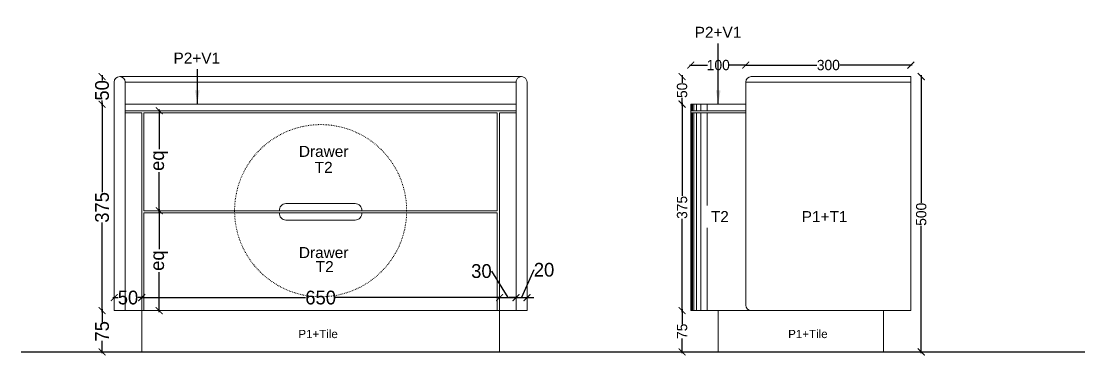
# Model space of a CAD drawing. Header units: millimetres. Extents: x 75500 to 345360, y -224327 to 19532.
# Drawn here: x 214718 to 216650, y -105660 to -105052 of the extents above; entities that cross this region are included whole.
import ezdxf

# ---------------------------------------------------------------- set-up
doc = ezdxf.new("R2010")
doc.units = ezdxf.units.MM
doc.header["$LTSCALE"] = 0.01
doc.linetypes.add('ZWCAD_ISO03W100', pattern=[30, 12, -18])
for name, color, linetype, lineweight in [('A-Ele 6', 250, 'Continuous', 0), ('A-WALL', 7, 'Continuous', 30), ('text', 253, 'Continuous', 0)]:
    doc.layers.add(name, color=color, linetype=linetype, lineweight=lineweight)
doc.layers.add('e .05', color=253, linetype='Continuous')
doc.styles.add('ISOCP2', font='GOTHIC.TTF')
doc.styles.get("Standard").update_dxf_attribs({"font": 'arial.ttf'})
doc.dimstyles.new('77', dxfattribs={"dimscale": 0.25, "dimtxt": 130, "dimasz": 100, "dimexe": 5, "dimexo": 1, "dimgap": 0.25, "dimtad": 0, "dimdec": 0, "dimrnd": 5, "dimzin": 0, "dimdsep": 46, "dimtxsty": 'ISOCP2', "dimblk": 'ARCHTICK', "dimcen": 0, "dimdle": 100, "dimclrd": 1, "dimclre": 256, "dimclrt": 256, "dimazin": 0, "dimtm": 1e-09, "dimtfac": 1, "dimtdec": 0, "dimtmove": 1, "dimatfit": 0, "dimfxl": 1, "dimtolj": 1, "dimtzin": 12, "dimlwd": -1, "dimlwe": -1, "dimarcsym": 0})
doc.dimstyles.new('MIGCS IN MM 1 100', dxfattribs={"dimtxt": 40, "dimasz": 30, "dimexe": 180, "dimexo": 100, "dimgap": 25, "dimtad": 0, "dimdec": 0, "dimzin": 0, "dimdsep": 46, "dimtxsty": 'Standard', "dimblk": 'ARCHTICK', "dimcen": 150, "dimse1": 1, "dimse2": 1, "dimclrd": 3, "dimclre": 3, "dimclrt": 3, "dimadec": 0, "dimazin": 0, "dimtfac": 1, "dimtdec": 0, "dimtix": 1, "dimtmove": 2, "dimatfit": 3, "dimfxl": 1, "dimtolj": 1, "dimtzin": 0, "dimarcsym": 0})

# ---------------------------------------------------------------- blocks, each defined once
blk = doc.blocks.new('_ARCHTICK')
at = {"color": 0, "linetype": 'ByBlock', "const_width": 0.15}
blk.add_lwpolyline([(-0.5, -0.5), (0.5, 0.5)], dxfattribs=at)
blk = doc.blocks.new('*D370')
at = {"color": 1, "ltscale": 4, "transparency": 16777216}
for p, q in [((214934.5, -105554), (215234.7, -105554)), ((215589.5, -105554), (215289.2, -105554))]:
    blk.add_line(p, q, dxfattribs=at)
at = {"layer": 'Defpoints', "color": 0, "transparency": 16777216}
for p in [(214937, -105554), (214937, -105577.6), (215587, -105577.6)]:
    blk.add_point(p, dxfattribs=at)
at = {"color": 1, "transparency": 16777216, "xscale": 12.5, "yscale": 12.5, "zscale": 12.5, "rotation": 180}
blk.add_blockref('_ARCHTICK', (214937, -105554), dxfattribs=at)
at = {"color": 1, "transparency": 16777216, "xscale": 12.5, "yscale": 12.5, "zscale": 12.5}
blk.add_blockref('_ARCHTICK', (215587, -105554), dxfattribs=at)
at = {"transparency": 16777216, "insert": (215262, -105554), "char_height": 25, "attachment_point": 5, "style": 'ISOCP2'}
blk.add_mtext('\\A1;650', dxfattribs=at)
blk = doc.blocks.new('*D371')
at = {"color": 1, "ltscale": 4, "transparency": 16777216}
for p, q in [((215572.3, -105505.9), (215572.4, -105505.9)), ((215572.4, -105505.9), (215602, -105554)), ((215587, -105554), (215574.5, -105554)), ((215587, -105554), (215617, -105554)), ((215617, -105554), (215629.5, -105554))]:
    blk.add_line(p, q, dxfattribs=at)
at = {"layer": 'Defpoints', "color": 0, "transparency": 16777216}
for p in [(215617, -105554), (215587, -105577.6), (215617, -105577.6)]:
    blk.add_point(p, dxfattribs=at)
at = {"color": 1, "transparency": 16777216, "xscale": 12.5, "yscale": 12.5, "zscale": 12.5}
blk.add_blockref('_ARCHTICK', (215587, -105554), dxfattribs=at)
at = {"color": 1, "transparency": 16777216, "xscale": 12.5, "yscale": 12.5, "zscale": 12.5, "rotation": 180}
blk.add_blockref('_ARCHTICK', (215617, -105554), dxfattribs=at)
at = {"transparency": 16777216, "insert": (215554.1, -105505.9), "char_height": 25, "attachment_point": 5, "style": 'ISOCP2'}
blk.add_mtext('\\A1;30', dxfattribs=at)
blk = doc.blocks.new('*D372')
at = {"color": 1, "ltscale": 4, "transparency": 16777216}
for p, q in [((215649.5, -105503.5), (215627, -105554)), ((215649.6, -105503.5), (215649.5, -105503.5)), ((215617, -105554), (215604.5, -105554)), ((215617, -105554), (215637, -105554)), ((215637, -105554), (215649.5, -105554))]:
    blk.add_line(p, q, dxfattribs=at)
at = {"layer": 'Defpoints', "color": 0, "transparency": 16777216}
for p in [(215637, -105554), (215617, -105577.6), (215637, -105577.6)]:
    blk.add_point(p, dxfattribs=at)
at = {"color": 1, "transparency": 16777216, "xscale": 12.5, "yscale": 12.5, "zscale": 12.5}
blk.add_blockref('_ARCHTICK', (215617, -105554), dxfattribs=at)
at = {"color": 1, "transparency": 16777216, "xscale": 12.5, "yscale": 12.5, "zscale": 12.5, "rotation": 180}
blk.add_blockref('_ARCHTICK', (215637, -105554), dxfattribs=at)
at = {"transparency": 16777216, "insert": (215667.9, -105503.5), "char_height": 25, "attachment_point": 5, "style": 'ISOCP2'}
blk.add_mtext('\\A1;20', dxfattribs=at)
blk = doc.blocks.new('*D374')
at = {"color": 1, "ltscale": 4, "transparency": 16777216}
for p, q in [((214864.9, -105575.1), (214864.9, -105597.8)), ((214864.9, -105655.1), (214864.9, -105632.4))]:
    blk.add_line(p, q, dxfattribs=at)
at = {"layer": 'Defpoints', "color": 0, "transparency": 16777216}
for p in [(214991.6, -105577.6), (214864.9, -105652.6), (214991.6, -105652.6)]:
    blk.add_point(p, dxfattribs=at)
at = {"color": 1, "transparency": 16777216, "xscale": 12.5, "yscale": 12.5, "zscale": 12.5}
for p, rotation in [((214864.9, -105577.6), 90), ((214864.9, -105652.6), 270)]:
    blk.add_blockref('_ARCHTICK', p, dxfattribs=dict(at, rotation=rotation))
at = {"transparency": 16777216, "insert": (214864.9, -105615.1), "char_height": 25, "attachment_point": 5, "rotation": 90, "style": 'ISOCP2'}
blk.add_mtext('\\A1;75', dxfattribs=at)
blk = doc.blocks.new('*D375')
at = {"color": 1, "ltscale": 4, "transparency": 16777216}
for p, q in [((214864.9, -105200.1), (214864.9, -105362.5)), ((214864.9, -105580.1), (214864.9, -105417.7))]:
    blk.add_line(p, q, dxfattribs=at)
at = {"layer": 'Defpoints', "color": 0, "transparency": 16777216}
for p in [(215024.1, -105202.6), (214864.9, -105577.6), (215024.1, -105577.6)]:
    blk.add_point(p, dxfattribs=at)
at = {"color": 1, "transparency": 16777216, "xscale": 12.5, "yscale": 12.5, "zscale": 12.5}
for p, rotation in [((214864.9, -105202.6), 90), ((214864.9, -105577.6), 270)]:
    blk.add_blockref('_ARCHTICK', p, dxfattribs=dict(at, rotation=rotation))
at = {"transparency": 16777216, "insert": (214864.9, -105390.1), "char_height": 25, "attachment_point": 5, "rotation": 90, "style": 'ISOCP2'}
blk.add_mtext('\\A1;375', dxfattribs=at)
blk = doc.blocks.new('*D376')
at = {"color": 1, "ltscale": 4, "transparency": 16777216}
for p, q in [((214884.5, -105554), (214893.9, -105554)), ((214939.5, -105554), (214930, -105554))]:
    blk.add_line(p, q, dxfattribs=at)
at = {"layer": 'Defpoints', "color": 0, "transparency": 16777216}
for p in [(214937, -105554), (214887, -105577.6), (214937, -105577.6)]:
    blk.add_point(p, dxfattribs=at)
at = {"color": 1, "transparency": 16777216, "xscale": 12.5, "yscale": 12.5, "zscale": 12.5, "rotation": 180}
blk.add_blockref('_ARCHTICK', (214887, -105554), dxfattribs=at)
at = {"color": 1, "transparency": 16777216, "xscale": 12.5, "yscale": 12.5, "zscale": 12.5}
blk.add_blockref('_ARCHTICK', (214937, -105554), dxfattribs=at)
at = {"transparency": 16777216, "insert": (214912, -105554), "char_height": 25, "attachment_point": 5, "style": 'ISOCP2'}
blk.add_mtext('\\A1;50', dxfattribs=at)
blk = doc.blocks.new('*D377')
at = {"color": 1, "ltscale": 4, "transparency": 16777216}
for p, q in [((214968.7, -105393.6), (214968.7, -105465.8)), ((214968.7, -105580.1), (214968.7, -105507.9))]:
    blk.add_line(p, q, dxfattribs=at)
at = {"layer": 'Defpoints', "color": 0, "transparency": 16777216}
for p in [(214968.7, -105396.1), (214968.7, -105577.6), (214968.7, -105577.6)]:
    blk.add_point(p, dxfattribs=at)
at = {"color": 1, "transparency": 16777216, "xscale": 12.5, "yscale": 12.5, "zscale": 12.5}
for p, rotation in [((214968.7, -105396.1), 90), ((214968.7, -105577.6), 270)]:
    blk.add_blockref('_ARCHTICK', p, dxfattribs=dict(at, rotation=rotation))
at = {"transparency": 16777216, "insert": (214968.7, -105486.8), "char_height": 25, "attachment_point": 5, "rotation": 90, "style": 'ISOCP2'}
blk.add_mtext('\\A1;eq', dxfattribs=at)
blk = doc.blocks.new('*D378')
at = {"color": 1, "ltscale": 4, "transparency": 16777216}
for p, q in [((214968.7, -105212.1), (214968.7, -105284.3)), ((214968.7, -105398.6), (214968.7, -105326.4))]:
    blk.add_line(p, q, dxfattribs=at)
at = {"layer": 'Defpoints', "color": 0, "transparency": 16777216}
for p in [(214968.7, -105214.6), (215019.7, -105214.6), (215019.7, -105396.1)]:
    blk.add_point(p, dxfattribs=at)
at = {"color": 1, "transparency": 16777216, "xscale": 12.5, "yscale": 12.5, "zscale": 12.5}
for p, rotation in [((214968.7, -105214.6), 90), ((214968.7, -105396.1), 270)]:
    blk.add_blockref('_ARCHTICK', p, dxfattribs=dict(at, rotation=rotation))
at = {"transparency": 16777216, "insert": (214968.7, -105305.3), "char_height": 25, "attachment_point": 5, "rotation": 90, "style": 'ISOCP2'}
blk.add_mtext('\\A1;eq', dxfattribs=at)
blk = doc.blocks.new('*D379')
at = {"color": 1, "ltscale": 4, "transparency": 16777216}
for p, q in [((214864.9, -105150.1), (214864.9, -105159.5)), ((214864.9, -105205.1), (214864.9, -105195.7))]:
    blk.add_line(p, q, dxfattribs=at)
at = {"layer": 'Defpoints', "color": 0, "transparency": 16777216}
for p in [(214864.9, -105152.6), (214920.7, -105152.6), (214920.7, -105202.6)]:
    blk.add_point(p, dxfattribs=at)
at = {"color": 1, "transparency": 16777216, "xscale": 12.5, "yscale": 12.5, "zscale": 12.5}
for p, rotation in [((214864.9, -105152.6), 90), ((214864.9, -105202.6), 270)]:
    blk.add_blockref('_ARCHTICK', p, dxfattribs=dict(at, rotation=rotation))
at = {"transparency": 16777216, "insert": (214864.9, -105177.6), "char_height": 25, "attachment_point": 5, "rotation": 90, "style": 'ISOCP2'}
blk.add_mtext('\\A1;50', dxfattribs=at)
blk = doc.blocks.new('a')
at = {"color": 1, "ltscale": 4, "transparency": 16777216}
for p, q in [((215918.7, -105575.1), (215918.7, -105602.1)), ((215918.7, -105655.1), (215918.7, -105628.1))]:
    blk.add_line(p, q, dxfattribs=at)
at = {"layer": 'Defpoints', "color": 0, "transparency": 16777216}
for p in [(215934.4, -105577.6), (215918.7, -105652.6), (215934.4, -105652.6)]:
    blk.add_point(p, dxfattribs=at)
at = {"color": 1, "transparency": 16777216, "xscale": 12.5, "yscale": 12.5, "zscale": 12.5}
for p, rotation in [((215918.7, -105577.6), 90), ((215918.7, -105652.6), 270)]:
    blk.add_blockref('_ARCHTICK', p, dxfattribs=dict(at, rotation=rotation))
at = {"transparency": 16777216, "insert": (215918.7, -105615.1), "char_height": 18.75, "attachment_point": 5, "rotation": 90, "style": 'ISOCP2'}
blk.add_mtext('\\A1;75', dxfattribs=at)
blk = doc.blocks.new('*D381')
at = {"color": 1, "ltscale": 4, "transparency": 16777216}
for p, q in [((215918.7, -105200.1), (215918.7, -105369.4)), ((215918.7, -105580.1), (215918.7, -105410.8))]:
    blk.add_line(p, q, dxfattribs=at)
at = {"layer": 'Defpoints', "color": 0, "transparency": 16777216}
for p in [(215918.7, -105202.6), (215934.4, -105202.6), (215934.4, -105577.6)]:
    blk.add_point(p, dxfattribs=at)
at = {"color": 1, "transparency": 16777216, "xscale": 12.5, "yscale": 12.5, "zscale": 12.5}
for p, rotation in [((215918.7, -105202.6), 90), ((215918.7, -105577.6), 270)]:
    blk.add_blockref('_ARCHTICK', p, dxfattribs=dict(at, rotation=rotation))
at = {"transparency": 16777216, "insert": (215918.7, -105390.1), "char_height": 18.75, "attachment_point": 5, "rotation": 90, "style": 'ISOCP2'}
blk.add_mtext('\\A1;375', dxfattribs=at)
blk = doc.blocks.new('*D382')
at = {"color": 1, "ltscale": 4, "transparency": 16777216}
for p, q in [((215918.7, -105150.1), (215918.7, -105163.9)), ((215918.7, -105204.9), (215918.7, -105191.1))]:
    blk.add_line(p, q, dxfattribs=at)
at = {"layer": 'Defpoints', "color": 0, "transparency": 16777216}
for p in [(215918.7, -105152.6), (216083.4, -105152.6), (216083.4, -105202.4)]:
    blk.add_point(p, dxfattribs=at)
at = {"color": 1, "transparency": 16777216, "xscale": 12.5, "yscale": 12.5, "zscale": 12.5}
for p, rotation in [((215918.7, -105152.6), 90), ((215918.7, -105202.4), 270)]:
    blk.add_blockref('_ARCHTICK', p, dxfattribs=dict(at, rotation=rotation))
at = {"transparency": 16777216, "insert": (215918.7, -105177.5), "char_height": 18.75, "attachment_point": 5, "rotation": 90, "style": 'ISOCP2'}
blk.add_mtext('\\A1;50', dxfattribs=at)
blk = doc.blocks.new('*D383')
at = {"color": 1, "ltscale": 4, "transparency": 16777216}
for p, q in [((215931.9, -105131.7), (215964.9, -105131.7)), ((216036.9, -105131.7), (216003.9, -105131.7))]:
    blk.add_line(p, q, dxfattribs=at)
at = {"layer": 'Defpoints', "color": 0, "transparency": 16777216}
for p in [(216034.4, -105131.7), (215934.4, -105202.6), (216034.4, -105202.6)]:
    blk.add_point(p, dxfattribs=at)
at = {"color": 1, "transparency": 16777216, "xscale": 12.5, "yscale": 12.5, "zscale": 12.5, "rotation": 180}
blk.add_blockref('_ARCHTICK', (215934.4, -105131.7), dxfattribs=at)
at = {"color": 1, "transparency": 16777216, "xscale": 12.5, "yscale": 12.5, "zscale": 12.5}
blk.add_blockref('_ARCHTICK', (216034.4, -105131.7), dxfattribs=at)
at = {"transparency": 16777216, "insert": (215984.4, -105131.7), "char_height": 18.75, "attachment_point": 5, "style": 'ISOCP2'}
blk.add_mtext('\\A1;100', dxfattribs=at)
blk = doc.blocks.new('*D384')
at = {"color": 1, "ltscale": 4, "transparency": 16777216}
for p, q in [((216031.9, -105131.7), (216163.5, -105131.7)), ((216336.9, -105131.7), (216205.3, -105131.7))]:
    blk.add_line(p, q, dxfattribs=at)
at = {"layer": 'Defpoints', "color": 0, "transparency": 16777216}
for p in [(216334.4, -105131.7), (216034.4, -105202.6), (216334.4, -105202.6)]:
    blk.add_point(p, dxfattribs=at)
at = {"color": 1, "transparency": 16777216, "xscale": 12.5, "yscale": 12.5, "zscale": 12.5, "rotation": 180}
blk.add_blockref('_ARCHTICK', (216034.4, -105131.7), dxfattribs=at)
at = {"color": 1, "transparency": 16777216, "xscale": 12.5, "yscale": 12.5, "zscale": 12.5}
blk.add_blockref('_ARCHTICK', (216334.4, -105131.7), dxfattribs=at)
at = {"transparency": 16777216, "insert": (216184.4, -105131.7), "char_height": 18.75, "attachment_point": 5, "style": 'ISOCP2'}
blk.add_mtext('\\A1;300', dxfattribs=at)
blk = doc.blocks.new('*D385')
at = {"color": 1, "ltscale": 4, "transparency": 16777216}
for p, q in [((216353.2, -105150.1), (216353.2, -105381.8)), ((216353.2, -105655.1), (216353.2, -105423.4))]:
    blk.add_line(p, q, dxfattribs=at)
at = {"layer": 'Defpoints', "color": 0, "transparency": 16777216}
for p in [(216334.4, -105152.6), (216334.4, -105652.6), (216353.2, -105652.6)]:
    blk.add_point(p, dxfattribs=at)
at = {"color": 1, "transparency": 16777216, "xscale": 12.5, "yscale": 12.5, "zscale": 12.5}
for p, rotation in [((216353.2, -105152.6), 90), ((216353.2, -105652.6), 270)]:
    blk.add_blockref('_ARCHTICK', p, dxfattribs=dict(at, rotation=rotation))
at = {"transparency": 16777216, "insert": (216353.2, -105402.6), "char_height": 18.75, "attachment_point": 5, "rotation": 90, "style": 'ISOCP2'}
blk.add_mtext('\\A1;500', dxfattribs=at)

msp = doc.modelspace()

# ---------------------------------------------------------------- linework, layer by layer
at = {"layer": 'A-Ele 6'}
for p, q in [((215627, -105152.6), (214897, -105152.6)), ((214907, -105162.6), (215617, -105162.7)), ((215934.8, -105202.6), (215934.8, -105214.6)), ((215935.2, -105202.6), (215935.2, -105214.6)), ((215936.2, -105202.6), (215936.2, -105214.6)), ((215937.8, -105202.6), (215937.8, -105214.6)), ((215940.1, -105202.6), (215940.1, -105214.6)), ((215945, -105202.6), (215945, -105214.6)), ((215952.8, -105202.6), (215952.8, -105214.6)), ((215964.4, -105202.6), (215964.4, -105214.6)), ((215934.8, -105218.6), (215934.8, -105577.6)), ((215935.2, -105218.6), (215935.2, -105577.6)), ((215936.2, -105218.6), (215936.2, -105577.6)), ((215937.8, -105218.6), (215937.8, -105577.6)), ((215940.1, -105218.6), (215940.1, -105577.6)), ((215945, -105218.6), (215945, -105577.6)), ((215952.8, -105218.6), (215952.8, -105577.6)), ((215964.4, -105218.6), (215964.4, -105577.6)), ((215187, -105396.1), (215337, -105396.1)), ((215187, -105400.1), (215337, -105400.1)), ((214937, -105577.6), (214937, -105652.6)), ((215587, -105577.6), (215587, -105652.6)), ((215984.4, -105577.6), (215984.4, -105652.6)), ((216284.4, -105577.6), (216284.4, -105652.6))]:
    msp.add_line(p, q, dxfattribs=at)
at = {"layer": 'A-WALL'}
msp.add_line((214718.1, -105652.6), (216650.2, -105652.6), dxfattribs=at)
at = {"layer": 'e .05', "linetype": 'Continuous', "lineweight": 5}
for p, q in [((216034.4, -105162.6), (216334.4, -105162.7)), ((216034.4, -105162.6), (216034.4, -105567.6)), ((216334.4, -105152.6), (216044.4, -105152.6)), ((216034.4, -105202.6), (215934.4, -105202.6)), ((214941, -105218.6), (215583, -105218.6)), ((214941, -105396.1), (214941, -105218.6)), ((215583, -105396.1), (215583, -105218.6)), ((216034.4, -105214.6), (215934.4, -105214.6)), ((216034.4, -105218.6), (215934.4, -105218.6)), ((215187, -105396.1), (214941, -105396.1)), ((215199, -105383.1), (215325, -105383.1)), ((215583, -105396.1), (215337, -105396.1)), ((215187, -105400.1), (214941, -105400.1)), ((214941, -105577.6), (214941, -105400.1)), ((215199, -105413.1), (215325, -105413.1)), ((215583, -105400.1), (215337, -105400.1)), ((215583, -105577.6), (215583, -105400.1))]:
    msp.add_line(p, q, dxfattribs=at)
for points in [[(214887, -105577.6), (214907, -105577.6), (214907, -105162.6, 1), (214887, -105162.6)], [(215617, -105577.6), (215637, -105577.6), (215637, -105162.7, 1.012914), (215617, -105162.7)]]:
    msp.add_lwpolyline(points, format="xyb", close=True, dxfattribs=at)
for points in [[(216334.4, -105152.6), (216334.4, -105577.6), (215934.4, -105577.6), (215934.4, -105202.6)], [(214937, -105577.6), (214937, -105218.6), (214907, -105218.6)], [(215587, -105577.6), (215587, -105218.6), (215617, -105218.6)]]:
    msp.add_lwpolyline(points, dxfattribs=at)
for points in [[(214907, -105202.6), (215617, -105202.6), (215617, -105214.6), (214907, -105214.6)], [(214907, -105202.6), (215617, -105202.6), (215617, -105577.6), (214907, -105577.6)]]:
    msp.add_lwpolyline(points, close=True, dxfattribs=at)
for centre, start, end in [((216044.4, -105162.6), 90, 180), ((216044.4, -105567.6), 180, 270)]:
    msp.add_arc(centre, 10, start, end, dxfattribs=at)
at = {"layer": 'e .05', "color": 8, "linetype": 'Continuous', "lineweight": 5}
for centre, start, end in [((215199.2, -105395.3), 90.9365, 183.6447), ((215324.8, -105395.3), 356.3553, 89.0635), ((215199.2, -105400.9), 176.3553, 269.0635), ((215324.8, -105400.9), 270.9365, 3.6447)]:
    msp.add_arc(centre, 12.2, start, end, dxfattribs=at)

# ---------------------------------------------------------------- texts
at = {"lineweight": 0, "transparency": 33554687, "char_height": 15, "width": 45.028, "attachment_point": 7, "bg_fill": 2}
for insert in [(215234.9, -105627.7), (216124.8, -105627.7)]:
    msp.add_mtext('\\pxqc;P1+Tile', dxfattribs=dict(at, insert=insert))

# ---------------------------------------------------------------- dimensions: what is measured, and where the dimension line sits
at = {"ltscale": 4}
for p1, p2, distance, override, picture, middle in [((215934.4, -105202.6), (216034.4, -105202.6), 70.9, {"dimtxt": 75, "dimasz": 50, "dimpost": '\\X', "dimblk": 'ARCHTICK', "dimdle": 10, "dimse1": 1, "dimse2": 1, "dimclre": 253}, '*D383', (215984.4, -105131.7)), ((216034.4, -105202.6), (216334.4, -105202.6), 70.9, {"dimtxt": 75, "dimasz": 50, "dimpost": '\\X', "dimblk": 'ARCHTICK', "dimdle": 10, "dimse1": 1, "dimse2": 1, "dimclre": 253}, '*D384', (216184.4, -105131.7)), ((214920.7, -105202.6), (214920.7, -105152.6), 55.8, {"dimtxt": 100, "dimasz": 50, "dimpost": '\\X', "dimblk": 'ARCHTICK', "dimdle": 10, "dimse1": 1, "dimse2": 1, "dimclre": 253}, '*D379', (214864.9, -105177.6)), ((216083.4, -105202.4), (216083.4, -105152.6), 164.8, {"dimtxt": 75, "dimasz": 50, "dimpost": '\\X', "dimblk": 'ARCHTICK', "dimdle": 10, "dimse1": 1, "dimse2": 1, "dimclre": 253}, '*D382', (215918.7, -105177.5)), ((216334.4, -105152.6), (216334.4, -105652.6), 18.9, {"dimtxt": 75, "dimasz": 50, "dimpost": '\\X', "dimblk": 'ARCHTICK', "dimdle": 10, "dimse1": 1, "dimse2": 1, "dimclre": 253}, '*D385', (216353.2, -105402.6)), ((215024.1, -105202.6), (215024.1, -105577.6), -159.2, {"dimtxt": 100, "dimasz": 50, "dimpost": '\\X', "dimblk": 'ARCHTICK', "dimdle": 10, "dimse1": 1, "dimse2": 1, "dimclre": 253}, '*D375', (214864.9, -105390.1)), ((215934.4, -105577.6), (215934.4, -105202.6), 15.7, {"dimtxt": 75, "dimasz": 50, "dimpost": '\\X', "dimblk": 'ARCHTICK', "dimdle": 10, "dimse1": 1, "dimse2": 1, "dimclre": 253}, '*D381', (215918.7, -105390.1)), ((214887, -105577.6), (214937, -105577.6), 23.6, {"dimtxt": 100, "dimasz": 50, "dimpost": '\\X', "dimblk": 'ARCHTICK', "dimdle": 10, "dimse1": 1, "dimse2": 1, "dimclre": 253}, '*D376', (214912, -105554)), ((215587, -105577.6), (214937, -105577.6), -23.6, {"dimtxt": 100, "dimasz": 50, "dimpost": '\\X', "dimblk": 'ARCHTICK', "dimdle": 10, "dimse1": 1, "dimse2": 1, "dimclre": 253}, '*D370', (215262, -105554)), ((214991.6, -105577.6), (214991.6, -105652.6), -126.7, {"dimtxt": 100, "dimasz": 50, "dimpost": '\\X', "dimblk": 'ARCHTICK', "dimdle": 10, "dimse1": 1, "dimse2": 1, "dimclre": 253}, '*D374', (214864.9, -105615.1)), ((215934.4, -105577.6), (215934.4, -105652.6), -15.7, {"dimtxt": 75, "dimasz": 50, "dimpost": '\\X', "dimblk": 'ARCHTICK', "dimdle": 10, "dimse1": 1, "dimse2": 1, "dimclre": 253}, 'a', (215918.7, -105615.1))]:
    dim = msp.add_aligned_dim(p1=p1, p2=p2, distance=distance, dimstyle='77', override=override, dxfattribs=at)
    dim.commit()
    dim.dimension.update_dxf_attribs({"geometry": picture, "text_midpoint": middle})
for p1, p2, distance, picture, middle in [((215019.7, -105396.1), (215019.7, -105214.6), 50.9, '*D378', (214968.7, -105305.3)), ((214968.7, -105396.1), (214968.7, -105577.6), 0, '*D377', (214968.7, -105486.8))]:
    dim = msp.add_aligned_dim(p1=p1, p2=p2, distance=distance, text='eq', dimstyle='77', override={"dimtxt": 100, "dimasz": 50, "dimpost": '\\X', "dimtxsty": 'ISOCP2', "dimblk": 'ARCHTICK', "dimdle": 10, "dimse1": 1, "dimse2": 1, "dimclre": 253}, dxfattribs=at)
    dim.commit()
    dim.dimension.update_dxf_attribs({"geometry": picture, "text_midpoint": middle})
for base, p1, p2, picture, middle in [((215617, -105554), (215587, -105577.6), (215617, -105577.6), '*D371', (215572.2, -105505.9)), ((215637, -105554), (215617, -105577.6), (215637, -105577.6), '*D372', (215649.7, -105503.5))]:
    dim = msp.add_linear_dim(base=base, p1=p1, p2=p2, angle=0, dimstyle='77', override={"dimtxt": 100, "dimasz": 50, "dimpost": '\\X', "dimblk": 'ARCHTICK', "dimdle": 10, "dimse1": 1, "dimse2": 1, "dimclre": 253}, dxfattribs=at)
    dim.commit()
    dim.dimension.update_dxf_attribs({"geometry": picture, "text_midpoint": middle, "dimtype": 161})

# ---------------------------------------------------------------- leaders
at = {"layer": 'text'}
for points in [[(215984.4, -105202.6), (215984.4, -105091)], [(215038, -105202.6), (215038, -105130.6)]]:
    msp.add_leader(points, dimstyle='MIGCS IN MM 1 100', override={"dimasz": 25, "dimgap": 20, "dimclrd": 256}, dxfattribs=at)

# ---------------------------------------------------------------- next in the draw order: texts
at = {"lineweight": 0, "transparency": 33554687, "char_height": 20, "width": 45.028, "attachment_point": 7, "bg_fill": 2}
for s, insert in [('\\pxqc;P2+V1', (215961.4, -105082.1)), ('\\pxqc;P2+V1', (215014.5, -105129)), ('\\pxqc;T2', (215245, -105327.4)), ('\\pxqc;T2', (215964.8, -105416.8)), ('\\pxqc;P1+T1', (216155.1, -105416.8)), ('\\pxqc;T2', (215246.9, -105507.7))]:
    msp.add_mtext(s, dxfattribs=dict(at, insert=insert))

# ---------------------------------------------------------------- next in the draw order: texts
for insert in [(215245, -105298.6), (215245, -105482.4)]:
    msp.add_mtext('\\pxqc;Drawer', dxfattribs=dict(at, insert=insert))

# ---------------------------------------------------------------- next in the draw order: linework, layer by layer
at = {"layer": 'A-Ele 6', "color": 14, "linetype": 'ZWCAD_ISO03W100', "ltscale": 10}
msp.add_circle((215262, -105396.1), 156.3, dxfattribs=at)

doc.saveas('drawing.dxf')
